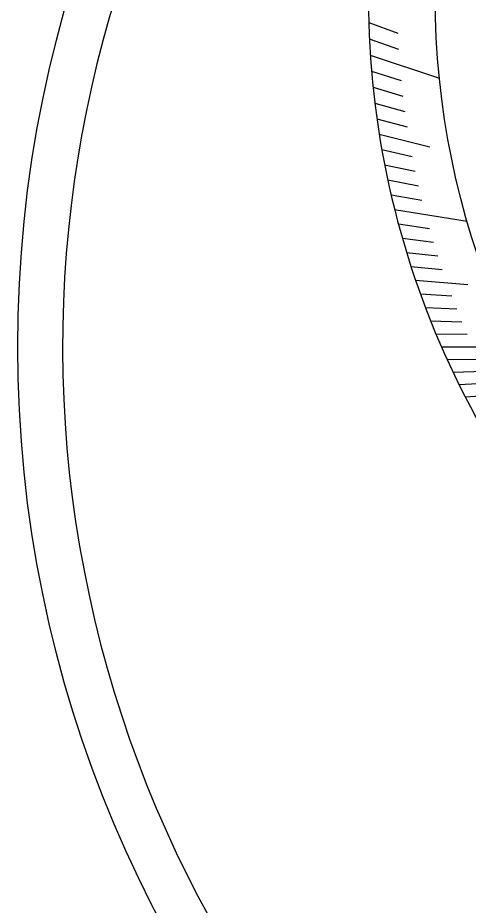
# Model space of a CAD drawing. Header units: millimetres. Extents: x -58 to 58, y -58 to 58.
# Drawn here: x -58.5 to -36.97, y -26.68 to 15.69 of the extents above; entities that cross this region are included whole.
import ezdxf

# ---------------------------------------------------------------- set-up
doc = ezdxf.new("R2010")
doc.units = ezdxf.units.MM
for name, color, linetype in [('CUT_INNER', 6, 'Continuous'), ('CUT_OUTER', 1, 'Continuous'), ('ENGRAVE', 7, 'Continuous'), ('ENGRAVE_FINE', 8, 'Continuous')]:
    doc.layers.add(name, color=color, linetype=linetype)

msp = doc.modelspace()

# ---------------------------------------------------------------- linework, layer by layer
at = {"layer": 'CUT_INNER'}
for centre, radius, start, end in [((0, 0), 56.36, 118.1258, 268.5733), ((0, 16.717), 41.783, 128.3522, 227.2982)]:
    msp.add_arc(centre, radius, start, end, dxfattribs=at)
at = {"layer": 'CUT_OUTER'}
msp.add_circle((0, 0), 58.5, dxfattribs=at)
at = {"layer": 'ENGRAVE'}
for points in [[(-41.689, 13.906), (-38.391, 12.806)], [(-40.527, 6.549), (-37.068, 5.99)], [(-38.294, 0), (-29.811, 0)]]:
    msp.add_lwpolyline(points, dxfattribs=at)
msp.add_circle((0, 16.717), 38.589, dxfattribs=at)
at = {"layer": 'ENGRAVE_FINE'}
for points in [[(-41.764, 15.465), (-40.376, 14.95)], [(-41.734, 14.682), (-40.335, 14.19)], [(-41.63, 13.137), (-40.213, 12.69)], [(-41.557, 12.375), (-40.132, 11.951)], [(-41.471, 11.62), (-40.039, 11.219)], [(-41.373, 10.873), (-39.932, 10.494)], [(-41.261, 10.133), (-38.844, 9.539)], [(-41.138, 9.4), (-39.684, 9.068)], [(-41.002, 8.675), (-39.542, 8.367)], [(-40.855, 7.959), (-39.389, 7.673)], [(-40.697, 7.25), (-39.226, 6.988)], [(-40.347, 5.857), (-38.867, 5.642)], [(-40.157, 5.172), (-38.673, 4.981)], [(-39.956, 4.496), (-38.469, 4.329)], [(-39.746, 3.829), (-38.256, 3.685)], [(-39.526, 3.169), (-37.032, 2.969)], [(-39.297, 2.518), (-37.802, 2.423)], [(-39.059, 1.876), (-37.562, 1.804)], [(-38.812, 1.242), (-37.315, 1.194)], [(-38.557, 0.617), (-37.059, 0.593)], [(-38.022, -0.608), (-36.524, -0.584)], [(-37.743, -1.208), (-36.246, -1.16)], [(-37.457, -1.799), (-35.96, -1.727)], [(-37.163, -2.382), (-35.668, -2.286)]]:
    msp.add_lwpolyline(points, dxfattribs=at)

doc.saveas('drawing.dxf')
